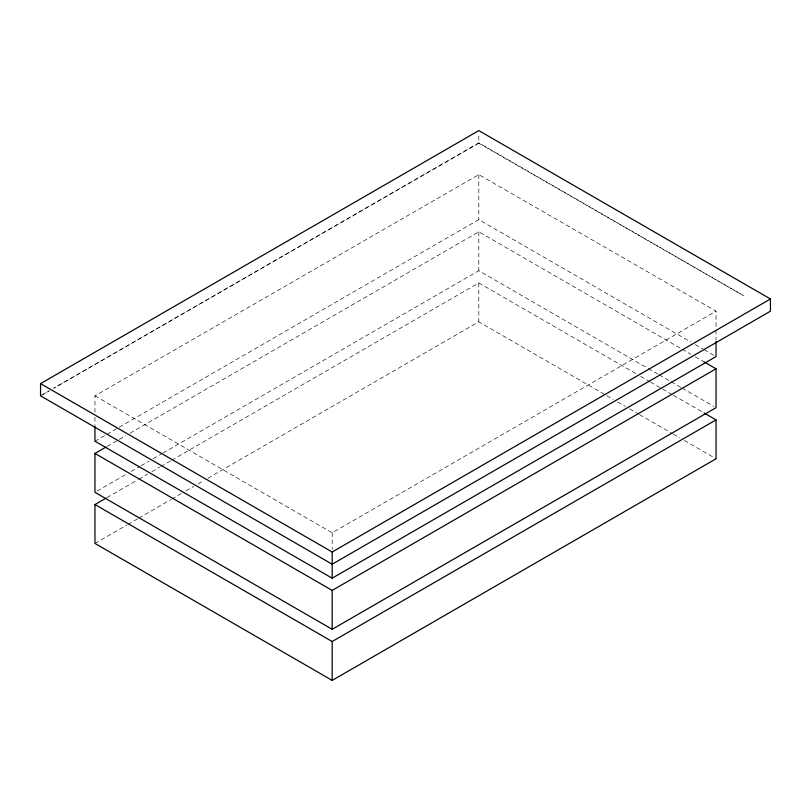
<?xml version="1.0" encoding="UTF-8"?>
<svg xmlns="http://www.w3.org/2000/svg" width="811" height="811" viewBox="0 0 811 811"><rect width="100%" height="100%" fill="white"/><g stroke="black" fill="none" stroke-linecap="round" stroke-linejoin="round"><path stroke-width="0.61" stroke-dasharray="4.05 3.04" d="M40.55 395.839L49.319 390.78L42.74 394.582M478.814 143.233L53.698 388.266L478.814 142.817L743.251 295.488L478.814 143.233L478.814 133.045M94.958 412.231L94.958 395.839L478.814 174.639L716.042 311.191L716.042 328.84M94.958 441.225L105.917 434.889M107.022 434.26L478.814 219.609L690.901 342.06M107.022 446.476L125.664 435.71M130.054 433.175L478.814 231.824L681.058 348.588M97.148 491.06L126.759 473.969M131.149 471.434L139.918 466.366M141.013 465.737L148.697 461.307M153.076 458.773L161.855 453.704M162.95 453.075L478.814 270.712L647.168 367.91M107.022 497.579L137.728 479.848M138.823 479.22L147.602 474.151M151.981 471.617L159.666 467.187M160.76 466.548L170.624 460.851M171.729 460.222L478.814 282.927L636.24 373.82M94.958 543.431L126.759 525.072M127.854 524.433L137.728 518.736M138.823 518.107L170.624 499.738M171.729 499.11L181.593 493.412M185.983 490.878L193.657 486.448M198.046 483.914L203.531 480.751M207.92 478.216L478.814 321.815L605.624 395.038M94.958 395.839L332.186 532.807L716.042 311.191M695.27 344.584L702.924 349.004M704.019 349.632L714.957 355.948M682.152 349.227L690.901 354.275M695.27 356.799L704.019 361.848M648.263 368.549L658.106 374.226M659.201 374.854L670.129 381.17M671.224 381.799L681.058 387.486M682.152 388.114L713.862 406.412M640.609 376.345L649.358 381.393M650.452 382.022L661.381 388.337M662.475 388.966L672.319 394.643M673.414 395.281L702.924 412.323M606.719 395.667L613.278 399.448M617.658 401.972L625.301 406.392M629.681 408.916L638.429 413.965M639.514 414.603L672.319 433.54M673.414 434.169L679.973 437.95M684.342 440.474L716.042 458.783M716.042 330.097L716.042 340.184M478.814 174.639L478.814 219.609M478.814 231.824L478.814 270.712M478.814 282.927L478.814 321.815M332.186 532.807L332.186 549.199M94.958 417.27L94.958 424.832"/><path stroke-width="1.22" d="M40.55 383.623L478.814 130.601L770.45 298.975L770.45 311.191L332.186 564.213L40.55 395.839L40.55 383.623L332.186 552.007L770.45 298.975M704.019 361.848L716.042 368.792L716.042 407.68L332.186 629.295L94.958 492.328L94.958 453.44L105.917 447.104M704.019 412.951L716.042 419.895L716.042 458.783L332.186 680.399L94.958 543.431L94.958 504.543L105.917 498.207M94.958 426.099L94.958 441.225L332.186 578.192L716.042 356.576L716.042 341.451M94.958 453.44L332.186 590.408L716.042 368.792M94.958 504.543L332.186 641.511L716.042 419.895M332.186 552.007L332.186 578.192M332.186 590.408L332.186 629.295M332.186 641.511L332.186 680.399"/></g></svg>
